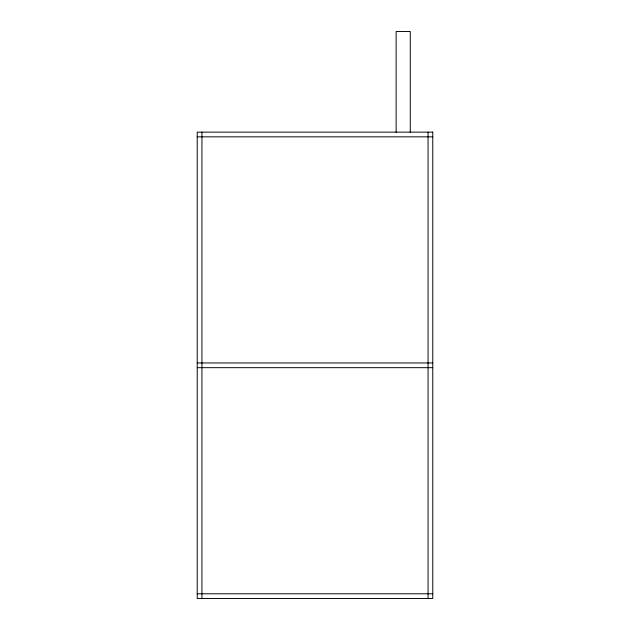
<?xml version="1.0" encoding="UTF-8"?>
<svg xmlns="http://www.w3.org/2000/svg" width="630" height="630" viewBox="0 0 630 630"><rect width="100%" height="100%" fill="white"/><g stroke="black" fill="none" stroke-linecap="round" stroke-linejoin="round"><path stroke-width="0.94" d="M197.229 136.844L432.771 136.844M197.229 362.959L432.771 362.959M197.229 367.676L432.771 367.676M197.229 593.791L432.771 593.791M428.061 132.135L428.061 598.5M410.272 132.3L410.272 31.5L396.136 31.5L396.136 132.3M201.939 132.135L201.939 598.5M432.771 132.135L197.229 132.135L197.229 598.5L432.771 598.5L432.771 132.135"/></g></svg>
